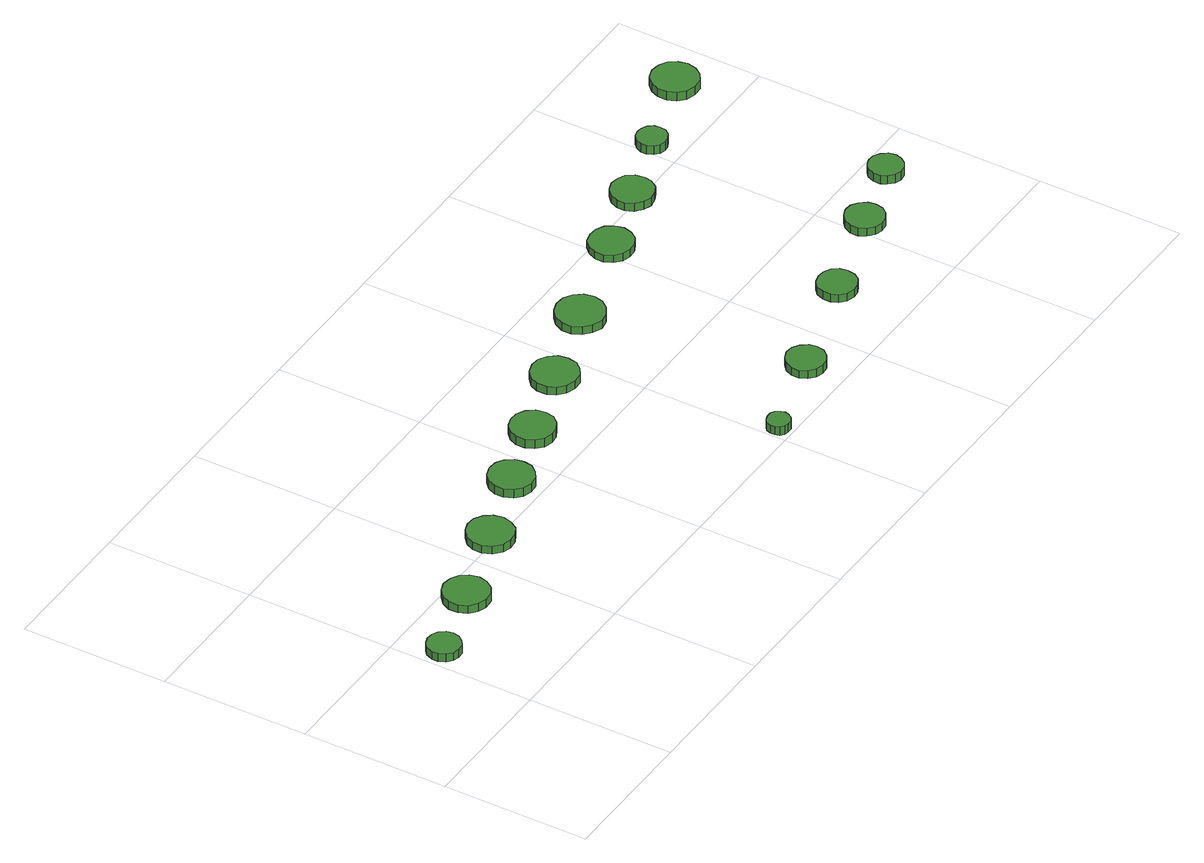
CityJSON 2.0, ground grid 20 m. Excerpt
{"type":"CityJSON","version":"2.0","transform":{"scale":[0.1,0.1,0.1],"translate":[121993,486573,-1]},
"CityObjects":{
"tree1":{"type":"SolitaryVegetationObject","attributes":{"function":"something"},"geometry":[{"type":"MultiSurface","lod":"1","boundaries":[[[0,1,2,3,4,5,6,7,8,9,10,11,12,13,14]],[[15,16,17,18,19,20,21,22,23,24,25,26,27,28,29]],[[0,29,28,1]],[[1,28,27,2]],[[2,27,26,3]],[[3,26,25,4]],[[4,25,24,5]],[[5,24,23,6]],[[6,23,22,7]],[[7,22,21,8]],[[8,21,20,9]],[[9,20,19,10]],[[10,19,18,11]],[[11,18,17,12]],[[12,17,16,13]],[[13,16,15,14]],[[14,15,29,0]]]}]},
"tree2":{"type":"SolitaryVegetationObject","attributes":{"function":"something"},"geometry":[{"type":"MultiSurface","lod":"1","boundaries":[[[30,31,32,33,34,35,36,37,38,39,40,41,42,43,44]],[[45,46,47,48,49,50,51,52,53,54,55,56,57,58,59]],[[30,59,58,31]],[[31,58,57,32]],[[32,57,56,33]],[[33,56,55,34]],[[34,55,54,35]],[[35,54,53,36]],[[36,53,52,37]],[[37,52,51,38]],[[38,51,50,39]],[[39,50,49,40]],[[40,49,48,41]],[[41,48,47,42]],[[42,47,46,43]],[[43,46,45,44]],[[44,45,59,30]]]}]},
"tree3":{"type":"SolitaryVegetationObject","attributes":{"function":"something"},"geometry":[{"type":"MultiSurface","lod":"1","boundaries":[[[60,61,62,63,64,65,66,67,68,69,70,71,72,73,74]],[[75,76,77,78,79,80,81,82,83,84,85,86,87,88,89]],[[60,89,88,61]],[[61,88,87,62]],[[62,87,86,63]],[[63,86,85,64]],[[64,85,84,65]],[[65,84,83,66]],[[66,83,82,67]],[[67,82,81,68]],[[68,81,80,69]],[[69,80,79,70]],[[70,79,78,71]],[[71,78,77,72]],[[72,77,76,73]],[[73,76,75,74]],[[74,75,89,60]]]}]},
"tree4":{"type":"SolitaryVegetationObject","attributes":{"function":"something"},"geometry":[{"type":"MultiSurface","lod":"1","boundaries":[[[90,91,92,93,94,95,96,97,98,99,100,101,102,103,104]],[[105,106,107,108,109,110,111,112,113,114,115,116,117,118,119]],[[90,119,118,91]],[[91,118,117,92]],[[92,117,116,93]],[[93,116,115,94]],[[94,115,114,95]],[[95,114,113,96]],[[96,113,112,97]],[[97,112,111,98]],[[98,111,110,99]],[[99,110,109,100]],[[100,109,108,101]],[[101,108,107,102]],[[102,107,106,103]],[[103,106,105,104]],[[104,105,119,90]]]}]},
"tree5":{"type":"SolitaryVegetationObject","attributes":{"function":"something"},"geometry":[{"type":"MultiSurface","lod":"1","boundaries":[[[120,121,122,123,124,125,126,127,128,129,130,131,132,133,134]],[[135,136,137,138,139,140,141,142,143,144,145,146,147,148,149]],[[120,149,148,121]],[[121,148,147,122]],[[122,147,146,123]],[[123,146,145,124]],[[124,145,144,125]],[[125,144,143,126]],[[126,143,142,127]],[[127,142,141,128]],[[128,141,140,129]],[[129,140,139,130]],[[130,139,138,131]],[[131,138,137,132]],[[132,137,136,133]],[[133,136,135,134]],[[134,135,149,120]]]}]},
"tree6":{"type":"SolitaryVegetationObject","attributes":{"function":"something"},"geometry":[{"type":"MultiSurface","lod":"1","boundaries":[[[150,151,152,153,154,155,156,157,158,159,160,161,162,163,164]],[[165,166,167,168,169,170,171,172,173,174,175,176,177,178,179]],[[150,179,178,151]],[[151,178,177,152]],[[152,177,176,153]],[[153,176,175,154]],[[154,175,174,155]],[[155,174,173,156]],[[156,173,172,157]],[[157,172,171,158]],[[158,171,170,159]],[[159,170,169,160]],[[160,169,168,161]],[[161,168,167,162]],[[162,167,166,163]],[[163,166,165,164]],[[164,165,179,150]]]}]},
"tree7":{"type":"SolitaryVegetationObject","attributes":{"function":"something"},"geometry":[{"type":"MultiSurface","lod":"1","boundaries":[[[180,181,182,183,184,185,186,187,188,189,190,191,192,193,194]],[[195,196,197,198,199,200,201,202,203,204,205,206,207,208,209]],[[180,209,208,181]],[[181,208,207,182]],[[182,207,206,183]],[[183,206,205,184]],[[184,205,204,185]],[[185,204,203,186]],[[186,203,202,187]],[[187,202,201,188]],[[188,201,200,189]],[[189,200,199,190]],[[190,199,198,191]],[[191,198,197,192]],[[192,197,196,193]],[[193,196,195,194]],[[194,195,209,180]]]}]},
"tree8":{"type":"SolitaryVegetationObject","attributes":{"function":"something"},"geometry":[{"type":"MultiSurface","lod":"1","boundaries":[[[210,211,212,213,214,215,216,217,218,219,220,221,222,223,224]],[[225,226,227,228,229,230,231,232,233,234,235,236,237,238,239]],[[210,239,238,211]],[[211,238,237,212]],[[212,237,236,213]],[[213,236,235,214]],[[214,235,234,215]],[[215,234,233,216]],[[216,233,232,217]],[[217,232,231,218]],[[218,231,230,219]],[[219,230,229,220]],[[220,229,228,221]],[[221,228,227,222]],[[222,227,226,223]],[[223,226,225,224]],[[224,225,239,210]]]}]},
"tree9":{"type":"SolitaryVegetationObject","attributes":{"function":"something"},"geometry":[{"type":"MultiSurface","lod":"1","boundaries":[[[240,241,242,243,244,245,246,247,248,249,250,251,252,253,254]],[[255,256,257,258,259,260,261,262,263,264,265,266,267,268,269]],[[240,269,268,241]],[[241,268,267,242]],[[242,267,266,243]],[[243,266,265,244]],[[244,265,264,245]],[[245,264,263,246]],[[246,263,262,247]],[[247,262,261,248]],[[248,261,260,249]],[[249,260,259,250]],[[250,259,258,251]],[[251,258,257,252]],[[252,257,256,253]],[[253,256,255,254]],[[254,255,269,240]]]}]},
"tree10":{"type":"SolitaryVegetationObject","attributes":{"function":"something"},"geometry":[{"type":"MultiSurface","lod":"1","boundaries":[[[270,271,272,273,274,275,276,277,278,279,280,281,282,283,284]],[[285,286,287,288,289,290,291,292,293,294,295,296,297,298,299]],[[270,299,298,271]],[[271,298,297,272]],[[272,297,296,273]],[[273,296,295,274]],[[274,295,294,275]],[[275,294,293,276]],[[276,293,292,277]],[[277,292,291,278]],[[278,291,290,279]],[[279,290,289,280]],[[280,289,288,281]],[[281,288,287,282]],[[282,287,286,283]],[[283,286,285,284]],[[284,285,299,270]]]}]},
"tree11":{"type":"SolitaryVegetationObject","attributes":{"function":"something"},"geometry":[{"type":"MultiSurface","lod":"1","boundaries":[[[300,301,302,303,304,305,306,307,308,309,310,311,312,313,314]],[[315,316,317,318,319,320,321,322,323,324,325,326,327,328,329]],[[300,329,328,301]],[[301,328,327,302]],[[302,327,326,303]],[[303,326,325,304]],[[304,325,324,305]],[[305,324,323,306]],[[306,323,322,307]],[[307,322,321,308]],[[308,321,320,309]],[[309,320,319,310]],[[310,319,318,311]],[[311,318,317,312]],[[312,317,316,313]],[[313,316,315,314]],[[314,315,329,300]]]}]},
"tree12":{"type":"SolitaryVegetationObject","attributes":{"function":"something"},"geometry":[{"type":"MultiSurface","lod":"1","boundaries":[[[330,331,332,333,334,335,336,337,338,339,340,341,342,343,344]],[[345,346,347,348,349,350,351,352,353,354,355,356,357,358,359]],[[330,359,358,331]],[[331,358,357,332]],[[332,357,356,333]],[[333,356,355,334]],[[334,355,354,335]],[[335,354,353,336]],[[336,353,352,337]],[[337,352,351,338]],[[338,351,350,339]],[[339,350,349,340]],[[340,349,348,341]],[[341,348,347,342]],[[342,347,346,343]],[[343,346,345,344]],[[344,345,359,330]]]}]},
"tree13":{"type":"SolitaryVegetationObject","attributes":{"function":"something"},"geometry":[{"type":"MultiSurface","lod":"1","boundaries":[[[360,361,362,363,364,365,366,367,368,369,370,371,372,373,374]],[[375,376,377,378,379,380,381,382,383,384,385,386,387,388,389]],[[360,389,388,361]],[[361,388,387,362]],[[362,387,386,363]],[[363,386,385,364]],[[364,385,384,365]],[[365,384,383,366]],[[366,383,382,367]],[[367,382,381,368]],[[368,381,380,369]],[[369,380,379,370]],[[370,379,378,371]],[[371,378,377,372]],[[372,377,376,373]],[[373,376,375,374]],[[374,375,389,360]]]}]},
"tree14":{"type":"SolitaryVegetationObject","attributes":{"function":"something"},"geometry":[{"type":"MultiSurface","lod":"1","boundaries":[[[390,391,392,393,394,395,396,397,398,399,400,401,402,403,404]],[[405,406,407,408,409,410,411,412,413,414,415,416,417,418,419]],[[390,419,418,391]],[[391,418,417,392]],[[392,417,416,393]],[[393,416,415,394]],[[394,415,414,395]],[[395,414,413,396]],[[396,413,412,397]],[[397,412,411,398]],[[398,411,410,399]],[[399,410,409,400]],[[400,409,408,401]],[[401,408,407,402]],[[402,407,406,403]],[[403,406,405,404]],[[404,405,419,390]]]}]},
"tree15":{"type":"SolitaryVegetationObject","attributes":{"function":"something"},"geometry":[{"type":"MultiSurface","lod":"1","boundaries":[[[420,421,422,423,424,425,426,427,428,429,430,431,432,433,434]],[[435,436,437,438,439,440,441,442,443,444,445,446,447,448,449]],[[420,449,448,421]],[[421,448,447,422]],[[422,447,446,423]],[[423,446,445,424]],[[424,445,444,425]],[[425,444,443,426]],[[426,443,442,427]],[[427,442,441,428]],[[428,441,440,429]],[[429,440,439,430]],[[430,439,438,431]],[[431,438,437,432]],[[432,437,436,433]],[[433,436,435,434]],[[434,435,449,420]]]}]},
"tree16":{"type":"SolitaryVegetationObject","attributes":{"function":"something"},"geometry":[{"type":"MultiSurface","lod":"1","boundaries":[[[450,451,452,453,454,455,456,457,458,459,460,461,462,463,464]],[[465,466,467,468,469,470,471,472,473,474,475,476,477,478,479]],[[450,479,478,451]],[[451,478,477,452]],[[452,477,476,453]],[[453,476,475,454]],[[454,475,474,455]],[[455,474,473,456]],[[456,473,472,457]],[[457,472,471,458]],[[458,471,470,459]],[[459,470,469,460]],[[460,469,468,461]],[[461,468,467,462]],[[462,467,466,463]],[[463,466,465,464]],[[464,465,479,450]]]}]}
},
"vertices":[
[53,141,17],[51,150,17],[45,158,17],[37,162,17],[28,163,17],[19,160,17],[12,154,17],[8,145,17],[8,136,17],[12,127,17],[19,121,17],[28,118,17],[37,119,17],[45,124,17],[51,132,17],[51,132,5],[45,124,5],[37,119,5],[28,118,5],[19,121,5],[12,127,5],[8,136,5],[8,145,5],[12,154,5],[19,160,5],[28,163,5],[37,162,5],[45,158,5],[51,150,5],[53,141,5],
[164,171,17],[161,184,17],[154,194,17],[143,200,17],[130,202,17],[118,198,17],[108,189,17],[103,178,17],[103,165,17],[108,153,17],[118,145,17],[130,141,17],[143,142,17],[154,148,17],[161,159,17],[161,159,5],[154,148,5],[143,142,5],[130,141,5],[118,145,5],[108,153,5],[103,165,5],[103,178,5],[108,189,5],[118,198,5],[130,202,5],[143,200,5],[154,194,5],[161,184,5],[164,171,5],
[280,207,17],[277,220,17],[270,230,17],[259,237,17],[246,238,17],[234,234,17],[224,225,17],[219,214,17],[219,201,17],[224,189,17],[234,180,17],[246,176,17],[259,178,17],[270,184,17],[277,195,17],[277,195,5],[270,184,5],[259,178,5],[246,176,5],[234,180,5],[224,189,5],[219,201,5],[219,214,5],[224,225,5],[234,234,5],[246,238,5],[259,237,5],[270,230,5],[277,220,5],[280,207,5],
[386,242,18],[384,254,18],[376,265,18],[366,271,18],[353,272,18],[341,268,18],[332,260,18],[327,248,18],[327,236,18],[332,224,18],[341,216,18],[353,212,18],[366,213,18],[376,220,18],[384,230,18],[384,230,5],[376,220,5],[366,213,5],[353,212,5],[341,216,5],[332,224,5],[327,236,5],[327,248,5],[332,260,5],[341,268,5],[353,272,5],[366,271,5],[376,265,5],[384,254,5],[386,242,5],
[483,270,18],[481,283,18],[473,293,18],[462,299,18],[450,300,18],[438,296,18],[429,288,18],[424,277,18],[424,264,18],[429,253,18],[438,244,18],[450,241,18],[462,242,18],[473,248,18],[481,258,18],[481,258,5],[473,248,5],[462,242,5],[450,241,5],[438,244,5],[429,253,5],[424,264,5],[424,277,5],[429,288,5],[438,296,5],[450,300,5],[462,299,5],[473,293,5],[481,283,5],[483,270,5],
[635,20,18],[633,26,18],[629,32,18],[624,35,18],[617,35,18],[611,33,18],[606,29,18],[604,23,18],[604,17,18],[606,11,18],[611,7,18],[617,5,18],[624,5,18],[629,8,18],[633,14,18],[633,14,5],[629,8,5],[624,5,5],[617,5,5],[611,7,5],[606,11,5],[604,17,5],[604,23,5],[606,29,5],[611,33,5],[617,35,5],[624,35,5],[629,32,5],[633,26,5],[635,20,5],
[590,303,17],[588,316,17],[580,326,17],[569,333,17],[556,334,17],[543,330,17],[533,321,17],[528,310,17],[528,296,17],[533,285,17],[543,276,17],[556,272,17],[569,273,17],[580,280,17],[588,290,17],[588,290,5],[580,280,5],[569,273,5],[556,272,5],[543,276,5],[533,285,5],[528,296,5],[528,310,5],[533,321,5],[543,330,5],[556,334,5],[569,333,5],[580,326,5],[588,316,5],[590,303,5],
[766,55,18],[764,65,18],[757,74,18],[748,80,18],[737,81,18],[727,77,18],[719,70,18],[714,60,18],[714,49,18],[719,39,18],[727,32,18],[737,29,18],[748,30,18],[757,35,18],[764,44,18],[764,44,6],[757,35,6],[748,30,6],[737,29,6],[727,32,6],[719,39,6],[714,49,6],[714,60,6],[719,70,6],[727,77,6],[737,81,6],[748,80,6],[757,74,6],[764,65,6],[766,55,6],
[711,339,17],[708,352,17],[700,363,17],[688,370,17],[675,371,17],[662,367,17],[652,358,17],[646,346,17],[646,332,17],[652,320,17],[662,311,17],[675,306,17],[688,308,17],[700,315,17],[708,326,17],[708,326,5],[700,315,5],[688,308,5],[675,306,5],[662,311,5],[652,320,5],[646,332,5],[646,346,5],[652,358,5],[662,367,5],[675,371,5],[688,370,5],[700,363,5],[708,352,5],[711,339,5],
[915,101,17],[913,111,17],[907,120,17],[897,125,17],[887,126,17],[876,123,17],[868,116,17],[864,106,17],[864,95,17],[868,85,17],[876,78,17],[887,75,17],[897,76,17],[907,81,17],[913,90,17],[913,90,5],[907,81,5],[897,76,5],[887,75,5],[876,78,5],[868,85,5],[864,95,5],[864,106,5],[868,116,5],[876,123,5],[887,126,5],[897,125,5],[907,120,5],[913,111,5],[915,101,5],
[846,378,17],[843,390,17],[836,400,17],[825,406,17],[813,407,17],[801,404,17],[792,395,17],[787,384,17],[787,372,17],[792,361,17],[801,353,17],[813,349,17],[825,350,17],[836,356,17],[843,366,17],[843,366,6],[836,356,6],[825,350,6],[813,349,6],[801,353,6],[792,361,6],[787,372,6],[787,384,6],[792,395,6],[801,404,6],[813,407,6],[825,406,6],[836,400,6],[843,390,6],[846,378,6],
[942,407,19],[940,419,19],[933,429,19],[923,434,19],[911,436,19],[900,432,19],[891,424,19],[886,413,19],[886,402,19],[891,391,19],[900,383,19],[911,379,19],[923,381,19],[933,386,19],[940,396,19],[940,396,7],[933,386,7],[923,381,7],[911,379,7],[900,383,7],[891,391,7],[886,402,7],[886,413,7],[891,424,7],[900,432,7],[911,436,7],[923,434,7],[933,429,7],[940,419,7],[942,407,7],
[1045,140,17],[1043,150,17],[1036,159,17],[1027,165,17],[1016,166,17],[1006,162,17],[998,155,17],[993,145,17],[993,134,17],[998,124,17],[1006,117,17],[1016,114,17],[1027,115,17],[1036,120,17],[1043,129,17],[1043,129,5],[1036,120,5],[1027,115,5],[1016,114,5],[1006,117,5],[998,124,5],[993,134,5],[993,145,5],[998,155,5],[1006,162,5],[1016,166,5],[1027,165,5],[1036,159,5],[1043,150,5],[1045,140,5],
[1032,439,23],[1031,447,23],[1026,454,23],[1018,458,23],[1010,459,23],[1002,457,23],[996,451,23],[992,443,23],[992,435,23],[996,427,23],[1002,421,23],[1010,419,23],[1018,420,23],[1026,424,23],[1031,431,23],[1031,431,10],[1026,424,10],[1018,420,10],[1010,419,10],[1002,421,10],[996,427,10],[992,435,10],[992,443,10],[996,451,10],[1002,457,10],[1010,459,10],[1018,458,10],[1026,454,10],[1031,447,10],[1032,439,10],
[1140,169,18],[1138,178,18],[1132,186,18],[1124,191,18],[1115,192,18],[1106,189,18],[1099,183,18],[1095,174,18],[1095,164,18],[1099,156,18],[1106,149,18],[1115,146,18],[1124,147,18],[1132,152,18],[1138,160,18],[1138,160,5],[1132,152,5],[1124,147,5],[1115,146,5],[1106,149,5],[1099,156,5],[1095,164,5],[1095,174,5],[1099,183,5],[1106,189,5],[1115,192,5],[1124,191,5],[1132,186,5],[1138,178,5],[1140,169,5],
[1153,473,27],[1150,485,27],[1143,496,27],[1132,502,27],[1119,504,27],[1106,500,27],[1097,491,27],[1092,479,27],[1092,466,27],[1097,455,27],[1106,446,27],[1119,442,27],[1132,443,27],[1143,450,27],[1150,460,27],[1150,460,14],[1143,450,14],[1132,443,14],[1119,442,14],[1106,446,14],[1097,455,14],[1092,466,14],[1092,479,14],[1097,491,14],[1106,500,14],[1119,504,14],[1132,502,14],[1143,496,14],[1150,485,14],[1153,473,14]
]}
